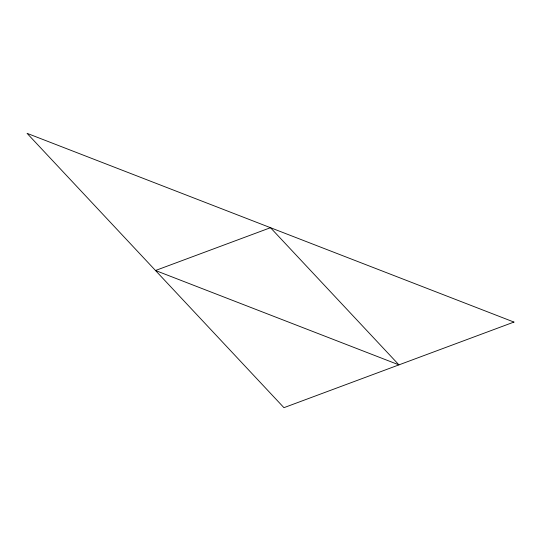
<?xml version="1.0" encoding="UTF-8"?>
<svg xmlns="http://www.w3.org/2000/svg" width="541" height="541" viewBox="0 0 541 541"><rect width="100%" height="100%" fill="white"/><g stroke="black" fill="none" stroke-linecap="round" stroke-linejoin="round"><path stroke-width="0.81" d="M270.5 227.7L155.497 270.5L398.947 364.871L270.5 227.7M513.95 322.071L283.944 407.671L27.05 133.329L513.95 322.071"/></g></svg>
